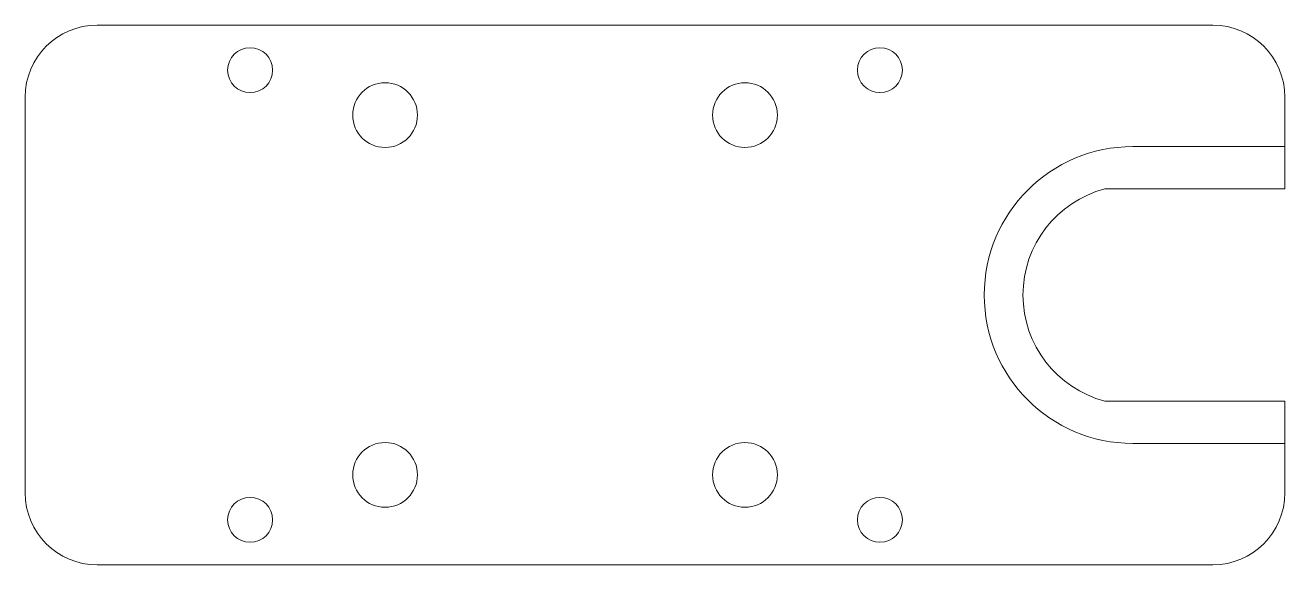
# Model space of a CAD drawing. Header units: millimetres. Extents: x -41.5 to 28.5, y -33 to -3.
import ezdxf

# ---------------------------------------------------------------- set-up
doc = ezdxf.new("R2010")
doc.units = ezdxf.units.MM

msp = doc.modelspace()

# ---------------------------------------------------------------- linework, layer by layer
at = {"color": 7, "linetype": 'Continuous', "lineweight": 15}
for p, q in [((-37.5, -3), (24.5, -3)), ((-41.5, -29), (-41.5, -7)), ((28.5, -7), (28.5, -12.1)), ((28.5, -9.75), (20.049, -9.75)), ((28.5, -12.1), (18.5, -12.1)), ((18.5, -23.9), (28.5, -23.9)), ((28.5, -23.9), (28.5, -29)), ((20.049, -26.25), (28.5, -26.25)), ((24.5, -33), (-37.5, -33))]:
    msp.add_line(p, q, dxfattribs=at)
for centre, radius in [((-29, -5.5), 1.25), ((6, -5.5), 1.25), ((-21.5, -8), 1.8), ((-1.5, -8), 1.8), ((-21.5, -28), 1.8), ((-1.5, -28), 1.8), ((-29, -30.5), 1.25), ((6, -30.5), 1.25)]:
    msp.add_circle(centre, radius, dxfattribs=at)
for centre, radius, start, end in [((-37.5, -7), 4, 90, 180), ((24.5, -7), 4, 0, 90), ((20.049, -18), 8.25, 90, 270), ((20.049, -18), 6.1, 104.71233, 255.28767), ((-37.5, -29), 4, 180, 270), ((24.5, -29), 4, 270, 0)]:
    msp.add_arc(centre, radius, start, end, dxfattribs=at)

doc.saveas('drawing.dxf')
